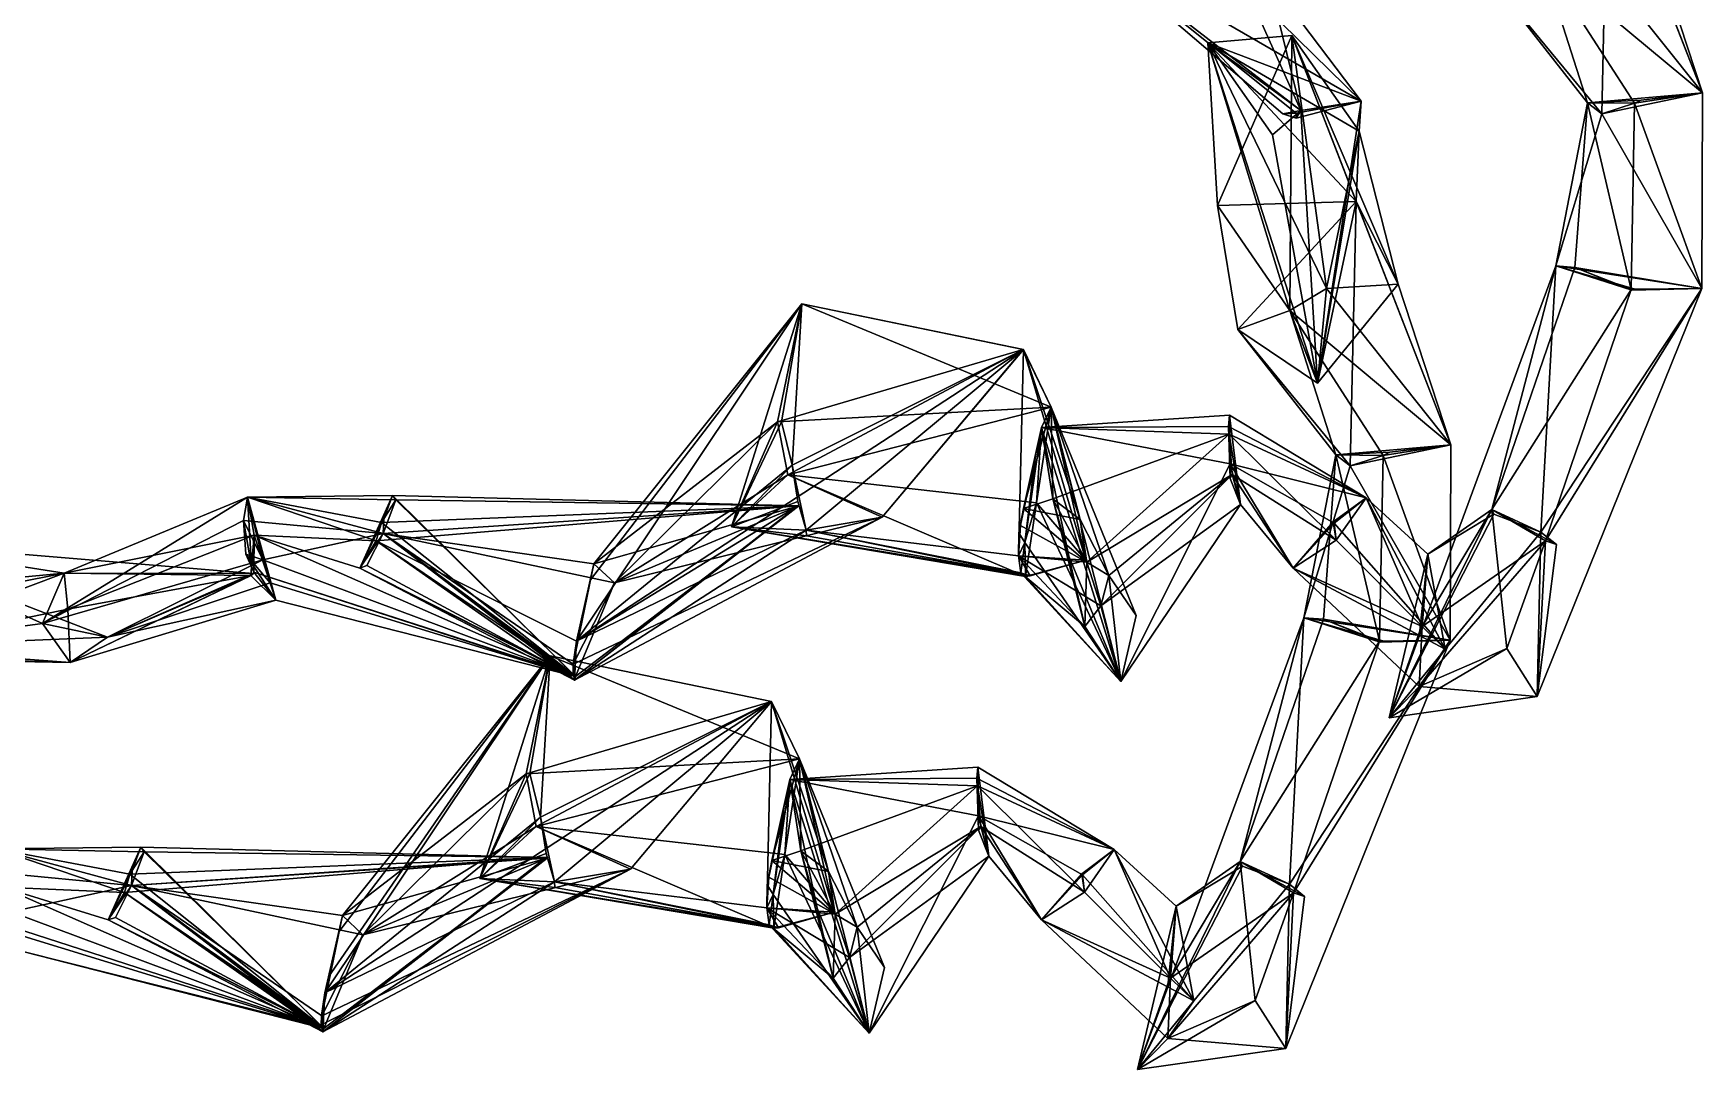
# Model space of a CAD drawing. Extents: x -14400 to 182464, y -26736 to 173792.
# Drawn here: x 56144 to 180160, y 16880 to 93832 of the extents above; entities that cross this region are included whole.
import ezdxf

# ---------------------------------------------------------------- set-up
doc = ezdxf.new("R2010")
doc.units = 0

msp = doc.modelspace()

# ---------------------------------------------------------------- linework, layer by layer
for points in [[(168320, 119808, 18208), (176240, 101344, 18768), (180160, 89424, 10752)], [(168320, 119808, 18208), (180160, 89424, 10752), (170912, 101008, 10192)], [(173104, 107472, 32512), (164320, 97984, 10864), (172672, 87856, 17600)], [(173104, 107472, 32512), (172672, 87856, 17600), (180160, 89424, 10752)], [(173104, 107472, 32512), (180160, 89424, 10752), (176240, 101344, 18768)], [(133312, 101232, 7472), (146528, 96912, 10688), (154800, 88800, 11984)], [(133312, 101232, 7472), (154800, 88800, 11984), (149952, 87904, 10928)], [(133312, 101232, 7472), (149952, 87904, 10928), (148960, 87856, 12032)], [(133312, 101232, 7472), (148960, 87856, 12032), (150320, 88096, 13888)], [(133312, 101232, 7472), (150320, 88096, 13888), (146416, 96784, 11536)], [(180160, 89424, 10752), (168192, 99376, 8000), (170912, 101008, 10192)], [(164320, 97984, 10864), (168192, 99376, 8000), (171616, 88672, 9552)], [(180160, 89424, 10752), (175104, 88640, 7984), (168192, 99376, 8000)], [(168192, 99376, 8000), (175104, 88640, 7984), (171616, 88672, 9552)], [(164320, 97984, 10864), (171616, 88672, 9552), (172672, 87856, 17600)], [(147904, 97920, 11280), (146416, 96784, 11536), (150320, 88096, 13888)], [(147904, 97920, 11280), (154800, 88800, 11984), (146528, 96912, 10688)], [(147904, 97920, 11280), (150320, 88096, 13888), (154800, 88800, 11984)], [(149632, 93680, 14192), (154640, 86576, 11344), (143408, 93120, 5472)], [(149632, 93680, 14192), (143408, 93120, 5472), (154416, 81344, 28496)], [(154416, 81344, 28496), (143408, 93120, 5472), (144128, 81040, 5872)], [(154640, 86576, 11344), (152208, 74880, 6160), (143408, 93120, 5472)], [(143408, 93120, 5472), (152208, 74880, 6160), (149504, 73248, 3984)], [(143408, 93120, 5472), (149504, 73248, 3984), (144128, 81040, 5872)], [(154800, 88800, 11984), (143408, 93120, 5472), (150320, 88096, 13888)], [(154800, 88800, 11984), (154640, 86576, 11344), (143408, 93120, 5472)], [(143408, 93120, 5472), (154640, 86576, 11344), (151552, 67856, 12720)], [(143408, 93120, 5472), (151552, 67856, 12720), (148208, 86288, 14704)], [(143408, 93120, 5472), (148208, 86288, 14704), (150320, 88096, 13888)], [(149632, 93680, 14192), (149504, 73248, 3984), (144128, 81040, 5872)], [(149632, 93680, 14192), (144128, 81040, 5872), (154416, 81344, 28496)], [(149632, 93680, 14192), (152208, 74880, 6160), (149504, 73248, 3984)], [(149632, 93680, 14192), (154416, 81344, 28496), (157552, 75216, 14736)], [(149632, 93680, 14192), (157552, 75216, 14736), (161456, 63280, 6720)], [(149632, 93680, 14192), (161456, 63280, 6720), (152208, 74880, 6160)], [(149632, 93680, 14192), (154416, 81344, 28496), (154640, 86576, 11344)], [(180160, 89424, 10752), (175600, 88864, 8848), (171616, 88672, 9552)], [(180160, 89424, 10752), (171616, 88672, 9552), (172672, 87856, 17600)], [(180160, 89424, 10752), (172672, 87856, 17600), (180112, 74896, 8096)], [(172672, 87856, 17600), (175104, 88640, 7984), (180160, 89424, 10752)], [(180160, 89424, 10752), (180112, 74896, 8096), (175104, 88640, 7984)], [(180160, 89424, 10752), (175104, 88640, 7984), (175600, 88864, 8848)], [(150320, 88096, 13888), (148208, 86288, 14704), (151552, 67856, 12720)], [(150320, 88096, 13888), (148960, 87856, 12032), (149952, 87536, 12080)], [(150320, 88096, 13888), (149952, 87536, 12080), (154800, 88800, 11984)], [(154800, 88800, 11984), (149952, 87536, 12080), (149952, 87904, 10928)], [(154800, 88800, 11984), (150320, 88096, 13888), (151552, 67856, 12720)], [(154800, 88800, 11984), (151552, 67856, 12720), (154640, 86576, 11344)], [(172672, 87856, 17600), (171616, 88672, 9552), (169248, 76560, 16960)], [(169248, 76560, 16960), (171616, 88672, 9552), (170672, 76448, 10080)], [(171616, 88672, 9552), (174864, 74816, 7216), (170672, 76448, 10080)], [(175104, 88640, 7984), (171616, 88672, 9552), (175600, 88864, 8848)], [(175104, 88640, 7984), (174864, 74816, 7216), (171616, 88672, 9552)], [(172672, 87856, 17600), (171616, 88672, 9552), (175104, 88640, 7984)], [(180112, 74896, 8096), (174864, 74816, 7216), (175104, 88640, 7984)], [(149952, 87904, 10928), (149952, 87536, 12080), (148960, 87856, 12032)], [(180112, 74896, 8096), (172672, 87856, 17600), (169248, 76560, 16960)], [(154640, 86576, 11344), (157552, 75216, 14736), (152208, 74880, 6160)], [(154416, 81344, 28496), (157552, 75216, 14736), (154640, 86576, 11344)], [(154416, 81344, 28496), (144128, 81040, 5872), (145632, 71840, 6832)], [(154416, 81344, 28496), (144128, 81040, 5872), (145632, 71840, 6832)], [(144128, 81040, 5872), (149504, 73248, 3984), (145632, 71840, 6832)], [(144128, 81040, 5872), (149504, 73248, 3984), (145632, 71840, 6832)], [(154416, 81344, 28496), (145632, 71840, 6832), (153968, 61728, 13584)], [(154416, 81344, 28496), (145632, 71840, 6832), (151552, 67856, 12720)], [(154416, 81344, 28496), (151552, 67856, 12720), (157552, 75216, 14736)], [(154416, 81344, 28496), (153968, 61728, 13584), (161456, 63280, 6720)], [(154416, 81344, 28496), (161456, 63280, 6720), (157552, 75216, 14736)], [(169248, 76560, 16960), (164496, 58464, 9616), (156864, 43008, 20448)], [(169248, 76560, 16960), (156864, 43008, 20448), (168144, 56784, 18624)], [(170672, 76448, 10080), (164496, 58464, 9616), (169248, 76560, 16960)], [(174864, 74816, 7216), (164496, 58464, 9616), (170672, 76448, 10080)], [(180112, 74896, 8096), (169248, 76560, 16960), (168144, 56784, 18624)], [(180112, 74896, 8096), (170672, 76448, 10080), (169248, 76560, 16960)], [(180112, 74896, 8096), (169248, 76560, 16960), (175152, 74832, 10560)], [(169248, 76560, 16960), (170672, 76448, 10080), (174896, 74752, 7824)], [(169248, 76560, 16960), (174896, 74752, 7824), (175152, 74832, 10560)], [(180112, 74896, 8096), (174864, 74816, 7216), (170672, 76448, 10080)], [(170672, 76448, 10080), (174864, 74816, 7216), (174896, 74752, 7824)], [(161456, 63280, 6720), (149504, 73248, 3984), (152208, 74880, 6160)], [(151552, 67856, 12720), (149504, 73248, 3984), (152208, 74880, 6160)], [(151552, 67856, 12720), (152208, 74880, 6160), (157552, 75216, 14736)], [(168480, 56144, 7376), (164496, 58464, 9616), (174864, 74816, 7216)], [(180112, 74896, 8096), (167872, 44592, 17376), (168480, 56144, 7376)], [(180112, 74896, 8096), (168144, 56784, 18624), (167872, 44592, 17376)], [(180112, 74896, 8096), (168480, 56144, 7376), (174864, 74816, 7216)], [(180112, 74896, 8096), (174896, 74752, 7824), (174864, 74816, 7216)], [(180112, 74896, 8096), (175152, 74832, 10560), (174896, 74752, 7824)], [(113248, 73744, 19040), (112512, 61760, 11392), (96496, 48704, 10128)], [(113248, 73744, 19040), (96496, 48704, 10128), (97536, 53248, 13936)], [(113248, 73744, 19040), (97536, 53248, 13936), (97792, 54448, 18160)], [(113248, 73744, 19040), (97792, 54448, 18160), (111440, 64992, 20048)], [(113248, 73744, 19040), (111728, 64992, 14512), (108000, 57200, 17088)], [(113248, 73744, 19040), (108000, 57200, 17088), (111440, 64992, 20048)], [(113248, 73744, 19040), (111440, 64992, 20048), (129680, 70352, 10672)], [(131760, 66080, 17440), (113248, 73744, 19040), (111440, 64992, 20048)], [(113248, 73744, 19040), (112512, 61760, 11392), (111728, 64992, 14512)], [(113248, 73744, 19040), (129696, 70352, 10624), (112512, 61760, 11392)], [(129696, 70352, 10624), (112512, 61760, 11392), (113248, 73744, 19040)], [(113248, 73744, 19040), (129680, 70352, 10672), (129696, 70352, 10624)], [(131760, 66080, 17440), (129680, 70352, 10672), (113248, 73744, 19040)], [(129696, 70352, 10624), (113248, 73744, 19040), (129680, 70352, 10672)], [(145632, 71840, 6832), (149504, 73248, 3984), (152912, 62544, 5520)], [(145632, 71840, 6832), (149504, 73248, 3984), (151552, 67856, 12720)], [(161456, 63280, 6720), (156416, 62496, 3968), (149504, 73248, 3984)], [(149504, 73248, 3984), (156416, 62496, 3968), (152912, 62544, 5520)], [(145632, 71840, 6832), (152912, 62544, 5520), (153968, 61728, 13584)], [(129696, 70352, 10624), (113552, 56944, 9760), (96496, 48704, 10128)], [(129696, 70352, 10624), (96496, 48704, 10128), (112512, 61760, 11392)], [(111440, 64992, 20048), (112208, 61056, 19600), (129680, 70352, 10672)], [(129680, 70352, 10672), (112208, 61056, 19600), (119200, 57904, 12624)], [(129696, 70352, 10624), (113552, 56944, 9760), (112512, 61760, 11392)], [(129696, 70352, 10624), (119200, 57904, 12624), (113552, 56944, 9760)], [(129328, 55024, 9904), (113552, 56944, 9760), (129696, 70352, 10624)], [(129680, 70352, 10672), (119200, 57904, 12624), (129696, 70352, 10624)], [(134336, 54704, 10944), (129328, 55024, 9904), (129696, 70352, 10624)], [(131760, 66080, 17440), (129696, 70352, 10624), (129680, 70352, 10672)], [(134336, 54704, 10944), (129696, 70352, 10624), (133904, 57728, 11424)], [(131760, 66080, 17440), (133904, 57728, 11424), (129696, 70352, 10624)], [(131760, 66080, 17440), (111440, 64992, 20048), (112208, 61056, 19600)], [(131760, 66080, 17440), (112208, 61056, 19600), (130672, 58976, 16512)], [(131760, 66080, 17440), (131872, 59264, 12080), (129712, 58544, 10976)], [(131760, 66080, 17440), (129712, 58544, 10976), (131040, 64560, 17696)], [(134336, 54704, 10944), (131760, 66080, 17440), (130672, 58976, 16512)], [(131760, 66080, 17440), (131040, 64560, 17696), (136944, 45712, 16432)], [(134336, 54704, 10944), (133904, 57728, 11424), (131760, 66080, 17440)], [(131760, 66080, 17440), (138064, 50592, 14080), (136048, 53584, 10960)], [(131760, 66080, 17440), (136048, 53584, 10960), (133904, 57728, 11424)], [(131760, 66080, 17440), (133904, 57728, 11424), (131872, 59264, 12080)], [(131760, 66080, 17440), (136944, 45712, 16432), (138064, 50592, 14080)], [(111440, 64992, 20048), (97792, 54448, 18160), (99328, 53024, 18128)], [(111440, 64992, 20048), (99328, 53024, 18128), (112208, 61056, 19600)], [(111440, 64992, 20048), (108000, 57200, 17088), (112208, 61056, 19600)], [(112512, 61760, 11392), (108000, 57200, 17088), (111728, 64992, 14512)], [(129712, 58544, 10976), (129360, 56752, 11024), (131040, 64560, 17696)], [(131040, 64560, 17696), (129360, 56752, 11024), (130608, 62480, 16400)], [(131040, 64560, 17696), (130608, 62480, 16400), (129808, 56016, 15136)], [(131040, 64560, 17696), (129808, 56016, 15136), (130672, 58976, 16512)], [(131040, 64560, 17696), (130672, 58976, 16512), (136944, 45712, 16432)], [(145008, 65472, 12144), (144944, 64640, 10080), (131040, 64560, 17696)], [(145008, 65472, 12144), (131040, 64560, 17696), (145056, 61856, 13216)], [(144992, 64080, 9120), (131040, 64560, 17696), (144944, 64640, 10080)], [(144992, 64080, 9120), (131872, 59264, 12080), (131040, 64560, 17696)], [(131872, 59264, 12080), (133072, 55008, 15040), (131040, 64560, 17696)], [(131040, 64560, 17696), (133072, 55008, 15040), (136944, 45712, 16432)], [(131040, 64560, 17696), (136944, 45712, 16432), (145056, 61856, 13216)], [(145008, 65472, 12144), (144992, 64080, 9120), (144944, 64640, 10080)], [(155152, 59344, 10752), (144944, 64640, 10080), (145008, 65472, 12144)], [(144944, 64640, 10080), (145056, 61856, 13216), (145008, 65472, 12144)], [(155152, 59344, 10752), (144992, 64080, 9120), (144944, 64640, 10080)], [(144992, 64080, 9120), (145056, 60784, 10160), (144944, 64640, 10080)], [(144944, 64640, 10080), (145056, 60784, 10160), (145056, 61856, 13216)], [(145008, 65472, 12144), (145824, 58848, 10592), (144992, 64080, 9120)], [(145008, 65472, 12144), (145056, 61856, 13216), (145824, 58848, 10592)], [(155152, 59344, 10752), (145008, 65472, 12144), (145056, 61856, 13216)], [(144992, 64080, 9120), (134416, 54560, 10096), (131872, 59264, 12080)], [(144992, 64080, 9120), (145216, 61072, 8944), (134416, 54560, 10096)], [(145824, 58848, 10592), (145216, 61072, 8944), (144992, 64080, 9120)], [(155152, 59344, 10752), (152928, 56192, 8800), (144992, 64080, 9120)], [(152928, 56192, 8800), (145216, 61072, 8944), (144992, 64080, 9120)], [(144992, 64080, 9120), (145216, 61072, 8944), (145056, 60784, 10160)], [(161456, 63280, 6720), (156912, 62736, 4816), (152912, 62544, 5520)], [(161456, 63280, 6720), (152912, 62544, 5520), (153968, 61728, 13584)], [(161456, 63280, 6720), (153968, 61728, 13584), (161408, 48768, 4080)], [(153968, 61728, 13584), (156416, 62496, 3968), (161456, 63280, 6720)], [(161456, 63280, 6720), (161408, 48768, 4080), (156416, 62496, 3968)], [(161456, 63280, 6720), (156416, 62496, 3968), (156912, 62736, 4816)], [(130608, 62480, 16400), (129360, 56752, 11024), (129808, 56016, 15136)], [(153968, 61728, 13584), (152912, 62544, 5520), (150544, 50432, 12928)], [(150544, 50432, 12928), (152912, 62544, 5520), (151984, 50320, 6048)], [(152912, 62544, 5520), (156160, 48688, 3200), (151984, 50320, 6048)], [(156416, 62496, 3968), (152912, 62544, 5520), (156912, 62736, 4816)], [(156416, 62496, 3968), (156160, 48688, 3200), (152912, 62544, 5520)], [(153968, 61728, 13584), (152912, 62544, 5520), (156416, 62496, 3968)], [(161408, 48768, 4080), (156160, 48688, 3200), (156416, 62496, 3968)], [(112208, 61056, 19600), (99328, 53024, 18128), (119200, 57904, 12624)], [(112512, 61760, 11392), (112928, 59072, 10656), (108000, 57200, 17088)], [(129856, 53504, 14224), (112208, 61056, 19600), (108000, 57200, 17088)], [(130672, 58976, 16512), (112208, 61056, 19600), (129856, 53504, 14224)], [(113552, 56944, 9760), (112928, 59072, 10656), (112512, 61760, 11392)], [(145216, 61072, 8944), (136048, 53584, 10960), (134416, 54560, 10096)], [(145824, 58848, 10592), (135456, 51328, 12048), (145216, 61072, 8944)], [(145216, 61072, 8944), (135456, 51328, 12048), (136048, 53584, 10960)], [(145824, 58848, 10592), (145056, 61856, 13216), (136944, 45712, 16432)], [(155152, 59344, 10752), (145056, 61856, 13216), (152784, 57472, 12032)], [(152784, 57472, 12032), (145056, 61856, 13216), (149728, 54128, 10496)], [(149728, 54128, 10496), (145056, 61856, 13216), (145824, 58848, 10592)], [(145056, 60784, 10160), (145824, 58848, 10592), (145056, 61856, 13216)], [(145216, 61072, 8944), (145824, 58848, 10592), (145056, 60784, 10160)], [(152928, 56192, 8800), (149728, 54128, 10496), (145216, 61072, 8944)], [(149728, 54128, 10496), (145824, 58848, 10592), (145216, 61072, 8944)], [(161408, 48768, 4080), (153968, 61728, 13584), (150544, 50432, 12928)], [(72048, 59392, 10944), (58432, 53744, 10560), (56832, 50000, 19104)], [(72048, 59392, 10944), (56832, 50000, 19104), (71760, 57664, 13984)], [(72048, 59392, 10944), (72544, 56560, 9840), (58432, 53744, 10560)], [(72048, 59392, 10944), (71760, 57664, 13984), (73184, 54736, 19968)], [(72048, 59392, 10944), (72352, 54272, 12048), (71760, 57664, 13984)], [(72048, 59392, 10944), (71760, 57664, 13984), (82128, 56688, 20784)], [(82832, 59520, 13088), (82016, 57520, 10848), (72048, 59392, 10944)], [(82832, 59520, 13088), (72048, 59392, 10944), (83072, 59184, 16608)], [(72048, 59392, 10944), (73184, 54736, 19968), (73744, 53024, 17280)], [(72048, 59392, 10944), (73744, 53024, 17280), (74160, 51744, 13824)], [(72048, 59392, 10944), (74160, 51744, 13824), (72544, 56560, 9840)], [(83072, 59184, 16608), (72048, 59392, 10944), (82128, 56688, 20784)], [(82016, 57520, 10848), (81616, 56160, 9808), (72048, 59392, 10944)], [(72048, 59392, 10944), (81616, 56160, 9808), (72544, 56560, 9840)], [(72048, 59392, 10944), (72544, 56560, 9840), (72352, 54272, 12048)], [(80400, 54128, 10016), (82176, 57792, 18256), (82832, 59520, 13088)], [(80400, 54128, 10016), (82832, 59520, 13088), (82016, 57520, 10848)], [(112928, 58752, 10896), (96496, 48704, 10128), (81616, 56160, 9808)], [(112928, 58752, 10896), (81616, 56160, 9808), (82016, 57520, 10848)], [(82832, 59520, 13088), (96416, 46064, 11296), (82016, 57520, 10848)], [(112928, 58752, 10896), (82016, 57520, 10848), (82832, 59520, 13088)], [(83072, 59184, 16608), (82128, 56688, 20784), (96416, 46064, 11296)], [(83072, 59184, 16608), (82176, 57792, 18256), (82128, 56688, 20784)], [(83072, 59184, 16608), (82128, 56688, 20784), (113008, 58736, 10912)], [(113008, 58736, 10912), (82128, 56688, 20784), (97792, 54448, 18160)], [(83072, 59184, 16608), (82832, 59520, 13088), (82176, 57792, 18256)], [(82832, 59520, 13088), (83072, 59184, 16608), (96416, 46064, 11296)], [(112928, 58752, 10896), (82832, 59520, 13088), (83072, 59184, 16608)], [(112928, 58752, 10896), (83072, 59184, 16608), (113008, 58736, 10912)], [(112928, 58752, 10896), (113008, 58736, 10912), (96352, 45808, 10064)], [(112928, 58752, 10896), (96352, 45808, 10064), (96496, 48704, 10128)], [(113008, 58736, 10912), (96416, 46064, 11296), (96352, 45808, 10064)], [(113008, 58736, 10912), (99328, 53024, 18128), (96416, 46064, 11296)], [(113008, 58736, 10912), (97792, 54448, 18160), (99328, 53024, 18128)], [(113552, 56944, 9760), (108000, 57200, 17088), (112928, 59072, 10656)], [(129712, 58544, 10976), (129472, 57296, 10480), (129360, 56752, 11024)], [(134416, 54560, 10096), (129472, 57296, 10480), (129712, 58544, 10976)], [(133904, 57728, 11424), (129712, 58544, 10976), (131872, 59264, 12080)], [(133904, 57728, 11424), (134416, 54560, 10096), (129712, 58544, 10976)], [(136944, 45712, 16432), (130672, 58976, 16512), (129808, 56016, 15136)], [(134336, 54704, 10944), (130672, 58976, 16512), (129856, 53504, 14224)], [(134416, 54560, 10096), (134272, 49792, 13168), (131872, 59264, 12080)], [(131872, 59264, 12080), (134272, 49792, 13168), (133072, 55008, 15040)], [(145824, 58848, 10592), (136944, 45712, 16432), (135456, 51328, 12048)], [(152928, 56192, 8800), (152720, 57552, 10000), (155152, 59344, 10752)], [(155152, 59344, 10752), (152720, 57552, 10000), (152784, 57472, 12032)], [(155152, 59344, 10752), (152784, 57472, 12032), (152928, 56192, 8800)], [(161040, 48112, 18080), (155152, 59344, 10752), (152784, 57472, 12032)], [(159328, 49792, 8608), (152928, 56192, 8800), (155152, 59344, 10752)], [(161040, 48112, 18080), (159744, 55168, 12128), (155152, 59344, 10752)], [(159328, 49792, 8608), (155152, 59344, 10752), (159744, 55168, 12128)], [(165616, 48160, 11760), (156864, 43008, 20448), (164496, 58464, 9616)], [(168480, 56144, 7376), (159328, 49792, 8608), (164496, 58464, 9616)], [(164496, 58464, 9616), (159328, 49792, 8608), (159744, 55168, 12128)], [(164496, 58464, 9616), (159744, 55168, 12128), (164656, 58128, 14944)], [(169296, 55872, 9216), (168480, 56144, 7376), (164496, 58464, 9616)], [(169296, 55872, 9216), (164496, 58464, 9616), (168144, 56784, 18624)], [(168144, 56784, 18624), (164496, 58464, 9616), (164656, 58128, 14944)], [(168480, 56144, 7376), (165616, 48160, 11760), (164496, 58464, 9616)], [(73184, 54736, 19968), (71760, 57664, 13984), (56832, 50000, 19104)], [(82128, 56688, 20784), (71760, 57664, 13984), (73184, 54736, 19968)], [(73184, 54736, 19968), (71760, 57664, 13984), (71920, 55152, 15536)], [(71760, 57664, 13984), (72352, 54272, 12048), (71920, 55152, 15536)], [(80400, 54128, 10016), (82128, 56688, 20784), (82176, 57792, 18256)], [(80400, 54128, 10016), (82016, 57520, 10848), (81616, 56160, 9808)], [(96416, 46064, 11296), (81616, 56160, 9808), (82016, 57520, 10848)], [(119200, 57904, 12624), (99328, 53024, 18128), (96256, 46992, 12528)], [(119200, 57904, 12624), (96256, 46992, 12528), (96352, 45808, 10064)], [(113552, 56944, 9760), (119200, 57904, 12624), (96352, 45808, 10064)], [(129856, 53504, 14224), (108000, 57200, 17088), (130208, 53552, 11280)], [(130208, 53552, 11280), (108000, 57200, 17088), (113584, 56528, 10944)], [(113552, 56944, 9760), (113584, 56528, 10944), (108000, 57200, 17088)], [(134416, 54560, 10096), (129328, 55024, 9904), (129472, 57296, 10480)], [(129328, 55024, 9904), (129360, 56752, 11024), (129472, 57296, 10480)], [(136048, 53584, 10960), (134416, 54560, 10096), (133904, 57728, 11424)], [(152928, 56192, 8800), (149728, 54128, 10496), (152720, 57552, 10000)], [(152784, 57472, 12032), (152720, 57552, 10000), (149728, 54128, 10496)], [(152784, 57472, 12032), (149728, 54128, 10496), (152928, 56192, 8800)], [(161040, 48112, 18080), (152784, 57472, 12032), (149728, 54128, 10496)], [(168144, 56784, 18624), (164656, 58128, 14944), (156864, 43008, 20448)], [(164656, 58128, 14944), (159744, 55168, 12128), (156864, 43008, 20448)], [(43024, 56176, 16928), (58432, 53744, 10560), (42640, 52272, 12272)], [(43024, 56176, 16928), (61648, 48992, 19136), (72480, 53728, 12064)], [(43024, 56176, 16928), (72480, 53728, 12064), (58432, 53744, 10560)], [(43024, 56176, 16928), (43616, 48240, 18112), (56832, 50000, 19104)], [(43024, 56176, 16928), (56832, 50000, 19104), (61648, 48992, 19136)], [(72544, 56560, 9840), (58704, 51072, 10288), (58432, 53744, 10560)], [(72544, 56560, 9840), (72288, 53584, 11936), (58704, 51072, 10288)], [(74160, 51744, 13824), (72288, 53584, 11936), (72544, 56560, 9840)], [(72528, 53824, 11936), (72352, 54272, 12048), (72544, 56560, 9840)], [(72528, 53824, 11936), (72544, 56560, 9840), (95872, 46288, 11264)], [(95872, 46288, 11264), (72544, 56560, 9840), (80400, 54128, 10016)], [(80400, 54128, 10016), (72544, 56560, 9840), (81616, 56160, 9808)], [(96416, 46064, 11296), (82128, 56688, 20784), (73184, 54736, 19968)], [(80400, 54128, 10016), (80928, 54320, 11504), (82128, 56688, 20784)], [(96416, 46064, 11296), (80400, 54128, 10016), (81616, 56160, 9808)], [(96352, 45808, 10064), (80400, 54128, 10016), (81616, 56160, 9808)], [(95360, 46560, 11328), (82128, 56688, 20784), (80928, 54320, 11504)], [(96352, 45808, 10064), (81616, 56160, 9808), (96496, 48704, 10128)], [(99328, 53024, 18128), (97792, 54448, 18160), (82128, 56688, 20784)], [(99328, 53024, 18128), (82128, 56688, 20784), (96256, 46992, 12528)], [(96416, 46064, 11296), (96256, 46992, 12528), (82128, 56688, 20784)], [(96416, 46064, 11296), (82128, 56688, 20784), (95872, 46288, 11264)], [(95872, 46288, 11264), (82128, 56688, 20784), (95360, 46560, 11328)], [(113552, 56944, 9760), (96352, 45808, 10064), (96496, 48704, 10128)], [(130208, 53552, 11280), (113584, 56528, 10944), (113552, 56944, 9760)], [(130208, 53552, 11280), (113552, 56944, 9760), (129504, 53760, 11040)], [(129328, 55024, 9904), (129504, 53760, 11040), (113552, 56944, 9760)], [(129328, 55024, 9904), (129808, 56016, 15136), (129360, 56752, 11024)], [(129328, 55024, 9904), (129504, 53760, 11040), (129808, 56016, 15136)], [(129808, 56016, 15136), (129504, 53760, 11040), (129856, 53504, 14224)], [(136944, 45712, 16432), (129808, 56016, 15136), (129856, 53504, 14224)], [(159328, 49792, 8608), (149728, 54128, 10496), (152928, 56192, 8800)], [(168144, 56784, 18624), (156864, 43008, 20448), (167872, 44592, 17376)], [(167872, 44592, 17376), (168144, 56784, 18624), (156864, 43008, 20448)], [(168480, 56144, 7376), (165616, 48160, 11760), (159104, 45328, 11504)], [(168480, 56144, 7376), (159104, 45328, 11504), (159328, 49792, 8608)], [(167872, 44592, 17376), (165616, 48160, 11760), (168480, 56144, 7376)], [(167872, 44592, 17376), (165616, 48160, 11760), (168480, 56144, 7376)], [(169296, 55872, 9216), (168144, 56784, 18624), (167872, 44592, 17376)], [(169296, 55872, 9216), (167872, 44592, 17376), (168480, 56144, 7376)], [(73184, 54736, 19968), (56832, 50000, 19104), (61648, 48992, 19136)], [(73184, 54736, 19968), (61648, 48992, 19136), (73744, 53024, 17280)], [(73184, 54736, 19968), (71920, 55152, 15536), (73744, 53024, 17280)], [(73744, 53024, 17280), (71920, 55152, 15536), (74160, 51744, 13824)], [(74160, 51744, 13824), (71920, 55152, 15536), (72528, 53824, 11936)], [(72528, 53824, 11936), (71920, 55152, 15536), (72352, 54272, 12048)], [(96416, 46064, 11296), (73184, 54736, 19968), (73744, 53024, 17280)], [(134336, 54704, 10944), (130208, 53552, 11280), (129328, 55024, 9904)], [(130208, 53552, 11280), (129504, 53760, 11040), (129328, 55024, 9904)], [(134416, 54560, 10096), (135456, 51328, 12048), (129328, 55024, 9904)], [(135456, 51328, 12048), (134272, 49792, 13168), (129328, 55024, 9904)], [(129328, 55024, 9904), (134272, 49792, 13168), (129504, 53760, 11040)], [(134336, 54704, 10944), (129856, 53504, 14224), (130208, 53552, 11280)], [(133072, 55008, 15040), (134272, 49792, 13168), (136944, 45712, 16432)], [(156864, 43008, 20448), (159744, 55168, 12128), (159152, 49456, 9392)], [(159744, 55168, 12128), (159328, 49792, 8608), (159152, 49456, 9392)], [(161040, 48112, 18080), (159328, 49792, 8608), (159744, 55168, 12128)], [(58432, 53744, 10560), (58704, 51072, 10288), (42208, 47648, 10816)], [(58432, 53744, 10560), (42208, 47648, 10816), (42576, 50608, 11568)], [(58432, 53744, 10560), (42576, 50608, 11568), (42640, 52272, 12272)], [(58432, 53744, 10560), (58704, 51072, 10288), (56832, 50000, 19104)], [(72480, 53728, 12064), (72496, 53712, 12048), (58432, 53744, 10560)], [(58432, 53744, 10560), (72496, 53712, 12048), (72288, 53584, 11936)], [(58432, 53744, 10560), (72288, 53584, 11936), (58704, 51072, 10288)], [(72288, 53584, 11936), (58880, 47104, 13296), (58704, 51072, 10288)], [(72288, 53584, 11936), (58880, 47104, 13296), (58704, 51072, 10288)], [(72288, 53584, 11936), (72320, 53568, 11968), (58880, 47104, 13296)], [(74160, 51744, 13824), (58880, 47104, 13296), (72288, 53584, 11936)], [(61648, 48992, 19136), (58880, 47104, 13296), (72320, 53568, 11968)], [(61648, 48992, 19136), (72496, 53712, 12048), (72480, 53728, 12064)], [(61648, 48992, 19136), (72400, 53616, 11984), (72496, 53712, 12048)], [(61648, 48992, 19136), (72320, 53568, 11968), (72400, 53616, 11984)], [(72496, 53712, 12048), (72400, 53616, 11984), (72288, 53584, 11936)], [(72288, 53584, 11936), (72400, 53616, 11984), (72320, 53568, 11968)], [(96416, 46064, 11296), (74160, 51744, 13824), (72528, 53824, 11936)], [(96416, 46064, 11296), (72528, 53824, 11936), (95872, 46288, 11264)], [(95360, 46560, 11328), (80928, 54320, 11504), (80400, 54128, 10016)], [(96416, 46064, 11296), (95872, 46288, 11264), (80400, 54128, 10016)], [(96352, 45808, 10064), (95360, 46560, 11328), (80400, 54128, 10016)], [(96496, 48704, 10128), (96256, 46992, 12528), (97792, 54448, 18160)], [(96256, 46992, 12528), (99328, 53024, 18128), (97792, 54448, 18160)], [(96496, 48704, 10128), (97792, 54448, 18160), (97536, 53248, 13936)], [(136944, 45712, 16432), (129856, 53504, 14224), (129504, 53760, 11040)], [(136944, 45712, 16432), (129504, 53760, 11040), (134272, 49792, 13168)], [(134416, 54560, 10096), (135456, 51328, 12048), (134272, 49792, 13168)], [(136048, 53584, 10960), (135456, 51328, 12048), (134416, 54560, 10096)], [(134416, 54560, 10096), (136048, 53584, 10960), (135456, 51328, 12048)], [(136048, 53584, 10960), (136944, 45712, 16432), (135456, 51328, 12048)], [(138064, 50592, 14080), (136944, 45712, 16432), (136048, 53584, 10960)], [(161040, 48112, 18080), (149728, 54128, 10496), (159104, 45328, 11504)], [(159104, 45328, 11504), (149728, 54128, 10496), (159328, 49792, 8608)], [(73744, 53024, 17280), (61648, 48992, 19136), (74160, 51744, 13824)], [(96416, 46064, 11296), (73744, 53024, 17280), (74160, 51744, 13824)], [(99328, 53024, 18128), (96256, 46992, 12528), (96416, 46064, 11296)], [(58704, 51072, 10288), (58880, 47104, 13296), (42208, 47648, 10816)], [(56832, 50000, 19104), (58704, 51072, 10288), (58880, 47104, 13296)], [(74160, 51744, 13824), (61648, 48992, 19136), (58880, 47104, 13296)], [(136944, 45712, 16432), (134272, 49792, 13168), (135456, 51328, 12048)], [(136944, 45712, 16432), (134272, 49792, 13168), (135456, 51328, 12048)], [(61648, 48992, 19136), (56832, 50000, 19104), (43616, 48240, 18112)], [(56832, 50000, 19104), (58880, 47104, 13296), (61648, 48992, 19136)], [(150544, 50432, 12928), (145808, 32336, 5600), (138176, 16880, 16416)], [(150544, 50432, 12928), (138176, 16880, 16416), (149456, 30656, 14592)], [(151984, 50320, 6048), (145808, 32336, 5600), (150544, 50432, 12928)], [(156160, 48688, 3200), (145808, 32336, 5600), (151984, 50320, 6048)], [(161408, 48768, 4080), (150544, 50432, 12928), (149456, 30656, 14592)], [(161408, 48768, 4080), (151984, 50320, 6048), (150544, 50432, 12928)], [(161408, 48768, 4080), (150544, 50432, 12928), (156464, 48704, 6528)], [(150544, 50432, 12928), (151984, 50320, 6048), (156192, 48624, 3792)], [(150544, 50432, 12928), (156192, 48624, 3792), (156464, 48704, 6528)], [(161408, 48768, 4080), (156160, 48688, 3200), (151984, 50320, 6048)], [(151984, 50320, 6048), (156160, 48688, 3200), (156192, 48624, 3792)], [(156864, 43008, 20448), (159152, 49456, 9392), (159328, 49792, 8608)], [(156864, 43008, 20448), (159328, 49792, 8608), (159104, 45328, 11504)], [(161040, 48112, 18080), (159104, 45328, 11504), (159328, 49792, 8608)], [(61648, 48992, 19136), (43616, 48240, 18112), (58880, 47104, 13296)], [(96496, 48704, 10128), (96352, 45808, 10064), (96240, 47024, 11056)], [(96496, 48704, 10128), (96240, 47024, 11056), (96256, 46992, 12528)], [(149776, 30016, 3344), (145808, 32336, 5600), (156160, 48688, 3200)], [(161408, 48768, 4080), (149184, 18448, 13360), (149776, 30016, 3344)], [(161408, 48768, 4080), (149456, 30656, 14592), (149184, 18448, 13360)], [(161408, 48768, 4080), (149776, 30016, 3344), (156160, 48688, 3200)], [(161408, 48768, 4080), (156192, 48624, 3792), (156160, 48688, 3200)], [(161408, 48768, 4080), (156464, 48704, 6528), (156192, 48624, 3792)], [(41760, 47424, 13488), (58880, 47104, 13296), (43616, 48240, 18112)], [(41760, 47424, 13488), (42208, 47648, 10816), (58880, 47104, 13296)], [(94544, 47600, 15008), (93824, 35632, 7376), (77792, 22576, 6112)], [(94544, 47600, 15008), (77792, 22576, 6112), (78064, 23760, 7104)], [(94544, 47600, 15008), (78064, 23760, 7104), (78832, 27104, 9920)], [(94544, 47600, 15008), (78832, 27104, 9920), (79104, 28320, 14128)], [(94544, 47600, 15008), (79104, 28320, 14128), (92752, 38848, 16032)], [(94544, 47600, 15008), (93024, 38864, 10480), (89312, 31072, 13072)], [(94544, 47600, 15008), (89312, 31072, 13072), (92752, 38848, 16032)], [(94544, 47600, 15008), (92752, 38848, 16032), (110976, 44224, 6640)], [(113072, 39952, 13408), (94544, 47600, 15008), (92752, 38848, 16032)], [(94544, 47600, 15008), (93824, 35632, 7376), (93024, 38864, 10480)], [(94544, 47600, 15008), (110992, 44224, 6608), (93824, 35632, 7376)], [(110992, 44224, 6608), (93824, 35632, 7376), (94544, 47600, 15008)], [(94544, 47600, 15008), (110976, 44224, 6640), (110992, 44224, 6608)], [(113072, 39952, 13408), (110976, 44224, 6640), (94544, 47600, 15008)], [(110992, 44224, 6608), (94544, 47600, 15008), (110976, 44224, 6640)], [(167872, 44592, 17376), (156864, 43008, 20448), (165616, 48160, 11760)], [(167872, 44592, 17376), (159104, 45328, 11504), (165616, 48160, 11760)], [(96352, 45808, 10064), (95872, 46288, 11264), (95360, 46560, 11328)], [(96352, 45808, 10064), (96416, 46064, 11296), (95872, 46288, 11264)], [(96352, 45808, 10064), (96240, 46352, 11232), (96240, 47024, 11056)], [(96240, 47024, 11056), (96240, 46352, 11232), (96256, 46992, 12528)], [(96352, 45808, 10064), (96256, 46992, 12528), (96240, 46352, 11232)], [(167872, 44592, 17376), (156864, 43008, 20448), (159104, 45328, 11504)], [(110992, 44224, 6608), (94864, 30816, 5744), (77792, 22576, 6112)], [(110992, 44224, 6608), (77792, 22576, 6112), (93824, 35632, 7376)], [(92752, 38848, 16032), (93504, 34928, 15568), (110976, 44224, 6640)], [(110976, 44224, 6640), (93504, 34928, 15568), (100496, 31776, 8592)], [(110992, 44224, 6608), (94864, 30816, 5744), (93824, 35632, 7376)], [(110992, 44224, 6608), (100496, 31776, 8592), (94864, 30816, 5744)], [(110624, 28896, 5888), (94864, 30816, 5744), (110992, 44224, 6608)], [(110976, 44224, 6640), (100496, 31776, 8592), (110992, 44224, 6608)], [(115648, 28576, 6912), (110624, 28896, 5888), (110992, 44224, 6608)], [(113072, 39952, 13408), (110992, 44224, 6608), (110976, 44224, 6640)], [(115648, 28576, 6912), (110992, 44224, 6608), (115216, 31600, 7392)], [(113072, 39952, 13408), (115216, 31600, 7392), (110992, 44224, 6608)], [(113072, 39952, 13408), (92752, 38848, 16032), (93504, 34928, 15568)], [(113072, 39952, 13408), (93504, 34928, 15568), (111968, 32848, 12480)], [(113072, 39952, 13408), (113168, 33136, 8048), (111008, 32416, 6944)], [(113072, 39952, 13408), (111008, 32416, 6944), (112352, 38432, 13680)], [(115648, 28576, 6912), (113072, 39952, 13408), (111968, 32848, 12480)], [(113072, 39952, 13408), (112352, 38432, 13680), (118240, 19584, 12416)], [(115648, 28576, 6912), (115216, 31600, 7392), (113072, 39952, 13408)], [(113072, 39952, 13408), (119376, 24464, 10064), (117344, 27456, 6928)], [(113072, 39952, 13408), (117344, 27456, 6928), (115216, 31600, 7392)], [(113072, 39952, 13408), (115216, 31600, 7392), (113168, 33136, 8048)], [(113072, 39952, 13408), (118240, 19584, 12416), (119376, 24464, 10064)], [(92752, 38848, 16032), (79104, 28320, 14128), (80624, 26880, 14112)], [(92752, 38848, 16032), (80624, 26880, 14112), (93504, 34928, 15568)], [(93824, 35632, 7376), (89312, 31072, 13072), (93024, 38864, 10480)], [(92752, 38848, 16032), (89312, 31072, 13072), (93504, 34928, 15568)], [(126304, 39344, 8112), (126240, 38512, 6048), (112352, 38432, 13680)], [(126304, 39344, 8112), (112352, 38432, 13680), (126352, 35728, 9184)], [(126288, 37952, 5088), (112352, 38432, 13680), (126240, 38512, 6048)], [(126304, 39344, 8112), (126288, 37952, 5088), (126240, 38512, 6048)], [(136448, 33216, 6736), (126240, 38512, 6048), (126304, 39344, 8112)], [(126240, 38512, 6048), (126352, 35728, 9184), (126304, 39344, 8112)], [(136448, 33216, 6736), (126288, 37952, 5088), (126240, 38512, 6048)], [(126288, 37952, 5088), (126352, 34656, 6128), (126240, 38512, 6048)], [(126240, 38512, 6048), (126352, 34656, 6128), (126352, 35728, 9184)], [(126304, 39344, 8112), (127136, 32720, 6560), (126288, 37952, 5088)], [(126304, 39344, 8112), (126352, 35728, 9184), (127136, 32720, 6560)], [(136448, 33216, 6736), (126304, 39344, 8112), (126352, 35728, 9184)], [(111008, 32416, 6944), (111904, 36352, 12368), (112352, 38432, 13680)], [(112352, 38432, 13680), (111904, 36352, 12368), (111104, 29888, 11104)], [(112352, 38432, 13680), (111104, 29888, 11104), (111968, 32848, 12480)], [(112352, 38432, 13680), (111968, 32848, 12480), (118240, 19584, 12416)], [(126288, 37952, 5088), (113168, 33136, 8048), (112352, 38432, 13680)], [(113168, 33136, 8048), (114368, 28880, 11024), (112352, 38432, 13680)], [(112352, 38432, 13680), (114368, 28880, 11024), (118240, 19584, 12416)], [(112352, 38432, 13680), (118240, 19584, 12416), (126352, 35728, 9184)], [(126288, 37952, 5088), (115712, 28432, 6080), (113168, 33136, 8048)], [(126288, 37952, 5088), (126528, 34944, 4912), (115712, 28432, 6080)], [(127136, 32720, 6560), (126528, 34944, 4912), (126288, 37952, 5088)], [(136448, 33216, 6736), (134240, 30064, 4784), (126288, 37952, 5088)], [(134240, 30064, 4784), (126528, 34944, 4912), (126288, 37952, 5088)], [(126288, 37952, 5088), (126528, 34944, 4912), (126352, 34656, 6128)], [(111008, 32416, 6944), (110672, 30608, 6992), (111904, 36352, 12368)], [(111904, 36352, 12368), (110672, 30608, 6992), (111104, 29888, 11104)], [(93504, 34928, 15568), (80624, 26880, 14112), (100496, 31776, 8592)], [(93824, 35632, 7376), (94240, 32928, 6640), (89312, 31072, 13072)], [(111168, 27376, 10208), (93504, 34928, 15568), (89312, 31072, 13072)], [(111968, 32848, 12480), (93504, 34928, 15568), (111168, 27376, 10208)], [(94864, 30816, 5744), (94240, 32928, 6640), (93824, 35632, 7376)], [(126528, 34944, 4912), (117344, 27456, 6928), (115712, 28432, 6080)], [(127136, 32720, 6560), (116768, 25200, 8032), (126528, 34944, 4912)], [(126528, 34944, 4912), (116768, 25200, 8032), (117344, 27456, 6928)], [(127136, 32720, 6560), (126352, 35728, 9184), (118240, 19584, 12416)], [(136448, 33216, 6736), (126352, 35728, 9184), (134080, 31344, 8000)], [(134080, 31344, 8000), (126352, 35728, 9184), (131040, 28000, 6480)], [(131040, 28000, 6480), (126352, 35728, 9184), (127136, 32720, 6560)], [(126352, 34656, 6128), (127136, 32720, 6560), (126352, 35728, 9184)], [(126528, 34944, 4912), (127136, 32720, 6560), (126352, 34656, 6128)], [(134240, 30064, 4784), (131040, 28000, 6480), (126528, 34944, 4912)], [(131040, 28000, 6480), (127136, 32720, 6560), (126528, 34944, 4912)], [(53344, 33264, 6912), (53072, 31536, 9952), (63424, 30560, 16768)], [(64128, 33392, 9056), (63312, 31392, 6832), (53344, 33264, 6912)], [(64128, 33392, 9056), (53344, 33264, 6912), (64384, 33056, 12576)], [(64384, 33056, 12576), (53344, 33264, 6912), (63424, 30560, 16768)], [(63312, 31392, 6832), (62912, 30032, 5776), (53344, 33264, 6912)], [(53344, 33264, 6912), (62912, 30032, 5776), (53840, 30432, 5808)], [(63312, 31392, 6832), (61712, 28000, 6000), (64128, 33392, 9056)], [(64128, 33392, 9056), (61712, 28000, 6000), (63488, 31664, 14224)], [(94240, 32624, 6864), (77648, 19680, 6032), (62912, 30032, 5776)], [(94240, 32624, 6864), (62912, 30032, 5776), (63312, 31392, 6832)], [(64128, 33392, 9056), (77712, 19936, 7280), (63312, 31392, 6832)], [(94240, 32624, 6864), (63312, 31392, 6832), (64128, 33392, 9056)], [(64384, 33056, 12576), (63424, 30560, 16768), (77712, 19936, 7280)], [(94240, 32624, 6864), (64384, 33056, 12576), (63424, 30560, 16768)], [(63424, 30560, 16768), (64384, 33056, 12576), (63488, 31664, 14224)], [(94240, 32624, 6864), (63424, 30560, 16768), (94320, 32592, 6880)], [(63424, 30560, 16768), (79104, 28320, 14128), (94320, 32592, 6880)], [(64128, 33392, 9056), (63488, 31664, 14224), (64384, 33056, 12576)], [(64128, 33392, 9056), (64384, 33056, 12576), (77712, 19936, 7280)], [(94240, 32624, 6864), (64128, 33392, 9056), (64384, 33056, 12576)], [(94240, 32624, 6864), (94320, 32592, 6880), (77648, 19680, 6032)], [(94320, 32592, 6880), (77712, 19936, 7280), (77648, 19680, 6032)], [(94320, 32592, 6880), (80624, 26880, 14112), (77712, 19936, 7280)], [(94320, 32592, 6880), (79104, 28320, 14128), (80624, 26880, 14112)], [(94864, 30816, 5744), (89312, 31072, 13072), (94240, 32928, 6640)], [(111008, 32416, 6944), (110784, 31168, 6464), (110672, 30608, 6992)], [(115712, 28432, 6080), (110784, 31168, 6464), (111008, 32416, 6944)], [(115216, 31600, 7392), (111008, 32416, 6944), (113168, 33136, 8048)], [(115216, 31600, 7392), (115712, 28432, 6080), (111008, 32416, 6944)], [(118240, 19584, 12416), (111968, 32848, 12480), (111104, 29888, 11104)], [(115648, 28576, 6912), (111968, 32848, 12480), (111168, 27376, 10208)], [(115712, 28432, 6080), (115568, 23664, 9152), (113168, 33136, 8048)], [(113168, 33136, 8048), (115568, 23664, 9152), (114368, 28880, 11024)], [(127136, 32720, 6560), (118240, 19584, 12416), (116768, 25200, 8032)], [(134240, 30064, 4784), (134032, 31424, 5984), (136448, 33216, 6736)], [(136448, 33216, 6736), (134032, 31424, 5984), (134080, 31344, 8000)], [(136448, 33216, 6736), (134080, 31344, 8000), (134240, 30064, 4784)], [(142352, 21984, 14064), (136448, 33216, 6736), (134080, 31344, 8000)], [(140624, 23664, 4592), (134240, 30064, 4784), (136448, 33216, 6736)], [(142352, 21984, 14064), (141040, 29024, 8096), (136448, 33216, 6736)], [(140624, 23664, 4592), (136448, 33216, 6736), (141040, 29024, 8096)], [(146912, 22016, 7744), (138176, 16880, 16416), (145808, 32336, 5600)], [(149776, 30016, 3344), (140624, 23664, 4592), (145808, 32336, 5600)], [(145808, 32336, 5600), (140624, 23664, 4592), (141040, 29024, 8096)], [(145808, 32336, 5600), (141040, 29024, 8096), (145968, 32000, 10928)], [(150592, 29744, 5200), (149776, 30016, 3344), (145808, 32336, 5600)], [(150592, 29744, 5200), (145808, 32336, 5600), (149456, 30656, 14592)], [(149456, 30656, 14592), (145808, 32336, 5600), (145968, 32000, 10928)], [(149776, 30016, 3344), (146912, 22016, 7744), (145808, 32336, 5600)], [(63424, 30560, 16768), (53072, 31536, 9952), (54496, 28608, 15936)], [(63424, 30560, 16768), (63488, 31664, 14224), (61712, 28000, 6000)], [(63312, 31392, 6832), (63280, 31296, 6768), (61712, 28000, 6000)], [(62912, 30032, 5776), (61712, 28000, 6000), (63280, 31296, 6768)], [(77712, 19936, 7280), (62912, 30032, 5776), (63312, 31392, 6832)], [(62912, 30032, 5776), (63280, 31296, 6768), (63312, 31392, 6832)], [(100496, 31776, 8592), (77568, 20864, 8496), (77536, 20208, 7216)], [(100496, 31776, 8592), (77536, 20208, 7216), (77648, 19680, 6032)], [(100496, 31776, 8592), (80624, 26880, 14112), (77568, 20864, 8496)], [(94864, 30816, 5744), (100496, 31776, 8592), (77648, 19680, 6032)], [(111168, 27376, 10208), (89312, 31072, 13072), (111504, 27408, 7248)], [(111504, 27408, 7248), (89312, 31072, 13072), (94896, 30400, 6928)], [(94864, 30816, 5744), (94896, 30400, 6928), (89312, 31072, 13072)], [(115712, 28432, 6080), (110624, 28896, 5888), (110784, 31168, 6464)], [(110624, 28896, 5888), (110672, 30608, 6992), (110784, 31168, 6464)], [(117344, 27456, 6928), (115712, 28432, 6080), (115216, 31600, 7392)], [(134240, 30064, 4784), (131040, 28000, 6480), (134032, 31424, 5984)], [(134080, 31344, 8000), (134032, 31424, 5984), (131040, 28000, 6480)], [(134080, 31344, 8000), (131040, 28000, 6480), (134240, 30064, 4784)], [(142352, 21984, 14064), (134080, 31344, 8000), (131040, 28000, 6480)], [(149456, 30656, 14592), (145968, 32000, 10928), (138176, 16880, 16416)], [(145968, 32000, 10928), (141040, 29024, 8096), (138176, 16880, 16416)], [(77168, 20160, 7232), (53824, 27696, 7904), (53840, 30432, 5808)], [(77168, 20160, 7232), (53840, 30432, 5808), (61712, 28000, 6000)], [(62912, 30032, 5776), (61712, 28000, 6000), (53840, 30432, 5808)], [(77712, 19936, 7280), (63424, 30560, 16768), (54496, 28608, 15936)], [(63424, 30560, 16768), (61712, 28000, 6000), (62240, 28176, 7472)], [(77168, 20160, 7232), (61712, 28000, 6000), (62912, 30032, 5776)], [(77648, 19680, 6032), (61712, 28000, 6000), (62912, 30032, 5776)], [(63424, 30560, 16768), (62240, 28176, 7472), (76672, 20432, 7296)], [(77712, 19936, 7280), (77168, 20160, 7232), (62912, 30032, 5776)], [(63424, 30560, 16768), (76672, 20432, 7296), (77168, 20160, 7232)], [(63424, 30560, 16768), (77168, 20160, 7232), (77712, 19936, 7280)], [(63424, 30560, 16768), (77712, 19936, 7280), (77568, 20864, 8496)], [(63424, 30560, 16768), (77568, 20864, 8496), (80624, 26880, 14112)], [(63424, 30560, 16768), (80624, 26880, 14112), (79104, 28320, 14128)], [(94864, 30816, 5744), (77648, 19680, 6032), (77792, 22576, 6112)], [(111504, 27408, 7248), (94896, 30400, 6928), (94864, 30816, 5744)], [(111504, 27408, 7248), (94864, 30816, 5744), (110816, 27632, 7024)], [(110624, 28896, 5888), (110816, 27632, 7024), (94864, 30816, 5744)], [(110624, 28896, 5888), (111104, 29888, 11104), (110672, 30608, 6992)], [(110624, 28896, 5888), (110816, 27632, 7024), (111104, 29888, 11104)], [(111104, 29888, 11104), (110816, 27632, 7024), (111168, 27376, 10208)], [(118240, 19584, 12416), (111104, 29888, 11104), (111168, 27376, 10208)], [(140624, 23664, 4592), (131040, 28000, 6480), (134240, 30064, 4784)], [(149456, 30656, 14592), (138176, 16880, 16416), (149184, 18448, 13360)], [(149184, 18448, 13360), (149456, 30656, 14592), (138176, 16880, 16416)], [(149776, 30016, 3344), (146912, 22016, 7744), (140416, 19200, 7488)], [(149776, 30016, 3344), (140416, 19200, 7488), (140624, 23664, 4592)], [(149184, 18448, 13360), (146912, 22016, 7744), (149776, 30016, 3344)], [(149184, 18448, 13360), (146912, 22016, 7744), (149776, 30016, 3344)], [(150592, 29744, 5200), (149456, 30656, 14592), (149184, 18448, 13360)], [(150592, 29744, 5200), (149184, 18448, 13360), (149776, 30016, 3344)], [(77712, 19936, 7280), (54496, 28608, 15936), (55056, 26896, 13264)], [(115648, 28576, 6912), (111504, 27408, 7248), (110624, 28896, 5888)], [(111504, 27408, 7248), (110816, 27632, 7024), (110624, 28896, 5888)], [(115712, 28432, 6080), (116768, 25200, 8032), (110624, 28896, 5888)], [(116768, 25200, 8032), (115568, 23664, 9152), (110624, 28896, 5888)], [(110624, 28896, 5888), (115568, 23664, 9152), (110816, 27632, 7024)], [(115648, 28576, 6912), (111168, 27376, 10208), (111504, 27408, 7248)], [(114368, 28880, 11024), (115568, 23664, 9152), (118240, 19584, 12416)], [(138176, 16880, 16416), (141040, 29024, 8096), (140464, 23312, 5376)], [(141040, 29024, 8096), (140624, 23664, 4592), (140464, 23312, 5376)], [(142352, 21984, 14064), (140624, 23664, 4592), (141040, 29024, 8096)], [(55456, 25616, 9792), (53824, 27696, 7904), (77168, 20160, 7232)], [(61712, 28000, 6000), (76672, 20432, 7296), (62240, 28176, 7472)], [(77648, 19680, 6032), (77168, 20160, 7232), (61712, 28000, 6000)], [(77168, 20160, 7232), (76672, 20432, 7296), (61712, 28000, 6000)], [(77792, 22576, 6112), (77568, 20864, 8496), (79104, 28320, 14128)], [(77568, 20864, 8496), (80624, 26880, 14112), (79104, 28320, 14128)], [(77792, 22576, 6112), (79104, 28320, 14128), (78832, 27104, 9920)], [(118240, 19584, 12416), (111168, 27376, 10208), (110816, 27632, 7024)], [(118240, 19584, 12416), (110816, 27632, 7024), (115568, 23664, 9152)], [(115712, 28432, 6080), (116768, 25200, 8032), (115568, 23664, 9152)], [(117344, 27456, 6928), (116768, 25200, 8032), (115712, 28432, 6080)], [(115712, 28432, 6080), (117344, 27456, 6928), (116768, 25200, 8032)], [(117344, 27456, 6928), (118240, 19584, 12416), (116768, 25200, 8032)], [(119376, 24464, 10064), (118240, 19584, 12416), (117344, 27456, 6928)], [(142352, 21984, 14064), (131040, 28000, 6480), (140416, 19200, 7488)], [(140416, 19200, 7488), (131040, 28000, 6480), (140624, 23664, 4592)], [(77712, 19936, 7280), (55056, 26896, 13264), (55456, 25616, 9792)], [(77568, 20864, 8496), (77712, 19936, 7280), (80624, 26880, 14112)], [(77792, 22576, 6112), (78832, 27104, 9920), (78064, 23760, 7104)], [(77712, 19936, 7280), (55456, 25616, 9792), (77168, 20160, 7232)], [(118240, 19584, 12416), (115568, 23664, 9152), (116768, 25200, 8032)], [(118240, 19584, 12416), (115568, 23664, 9152), (116768, 25200, 8032)], [(138176, 16880, 16416), (140464, 23312, 5376), (140624, 23664, 4592)], [(138176, 16880, 16416), (140624, 23664, 4592), (140416, 19200, 7488)], [(142352, 21984, 14064), (140416, 19200, 7488), (140624, 23664, 4592)], [(77792, 22576, 6112), (77648, 19680, 6032), (77552, 20896, 7040)], [(77792, 22576, 6112), (77552, 20896, 7040), (77568, 20864, 8496)], [(149184, 18448, 13360), (138176, 16880, 16416), (146912, 22016, 7744)], [(149184, 18448, 13360), (140416, 19200, 7488), (146912, 22016, 7744)], [(77648, 19680, 6032), (77712, 19936, 7280), (77168, 20160, 7232)], [(77648, 19680, 6032), (77536, 20208, 7216), (77552, 20896, 7040)], [(77552, 20896, 7040), (77536, 20208, 7216), (77568, 20864, 8496)], [(149184, 18448, 13360), (138176, 16880, 16416), (140416, 19200, 7488)]]:
    msp.add_3dface(points)

doc.saveas('drawing.dxf')
